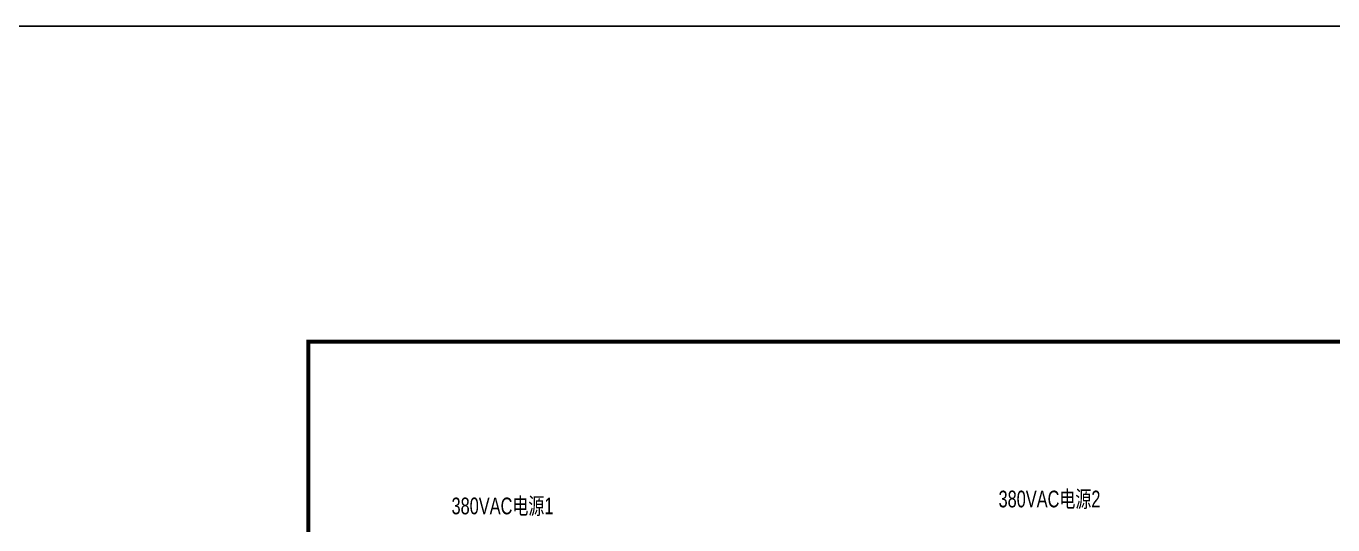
# Model space of a CAD drawing. Extents: x 79822 to 122366, y -56021 to -28815.
# Drawn here: x 90785 to 93819, y -38565 to -37406 of the extents above; entities that cross this region are included whole.
import ezdxf
from ezdxf.enums import TextEntityAlignment as Align

# ---------------------------------------------------------------- set-up
doc = ezdxf.new("R2010")
doc.units = 0
doc.header["$LTSCALE"] = 100
doc.header["$MEASUREMENT"] = 0
doc.layers.add('1', color=9, linetype='Continuous')
doc.layers.add('t', color=1, linetype='Continuous')
doc.styles.add('HZ', font='arial.ttf', dxfattribs={"width": 0.7})
doc.styles.get("Standard").update_dxf_attribs({"font": ''})
doc.styles.get('Standard').set_extended_font_data('SimSun')

# ---------------------------------------------------------------- blocks, each defined once
blk = doc.blocks.new('图框')
at = {"layer": 't', "color": 7, "const_width": 9.61519705431492}
blk.add_lwpolyline([(4115.642035047145, -3151.581424744189), (4115.642035047145, 0), (0, 0), (0, -3151.581424744189)], close=True, dxfattribs=at)
at = {"color": 7, "flags": 8}
for tag, p, height in [('DWG.NAME:', (1381.636459220965, -2910.37952511241), 25), ('PROJECTNAME:', (3125.480185663539, -2912.807924402037), 24), ('PROJECTNAME：', (3339.10867075545, -2913.108539231762), 25), ('DWG.NO.:', (3128.186172261583, -3030.402470643486), 24), ('图纸编号', (3315.362718925957, -3052.404678158069), 24), ('FILENO.:', (3128.672545599984, -3106.104124450346), 24), ('文档号', (3317.726365529132, -3124.132485953713), 24)]:
    blk.add_attdef(tag, p, '', height=height, dxfattribs=at)
for tag, height, p in [('RENLIU', 24, (698.1883070825425, -2950.380597809435)), ('SHUFENWANG', 24, (885.7882910716289, -2950.380597809435)), ('FANGHOU', 24, (1069.730755450379, -2950.380597809435)), ('DANDANLI', 24, (1250.015700218792, -2950.380597809435)), ('A', 23, (59.89920926059131, -2974.881554149018)), ('设计时间', 23, (213.8658221408186, -2974.881554149018)), ('刘仁', 23, (698.1883070825425, -3002.188376027443)), ('王姝芬', 23, (885.7882910716289, -3002.188376027443)), ('侯方', 23, (1069.730755450379, -3002.188376027443)), ('李丹丹', 23, (1250.015700218792, -3002.188376027443)), ('#10STATIONONTROLCABINETCOVER', 30, (1777.900103825072, -3017.182374560078)), ('PAGEXOFX', 24, (3953.713803545135, -3039.081424744189)), ('REV.', 24, (59.38265968048654, -3063.048954873535)), ('DATE', 24, (208.907791745165, -3063.048954873535)), ('DESCRIPTION', 24, (451.7192896086781, -3063.048954873535)), ('PREPARED', 24, (698.1883070825425, -3063.048954873535)), ('CHECKED', 24, (885.7882910716144, -3063.048954873535)), ('SIGNED', 24, (1069.730755450364, -3063.048954873535)), ('APPROVED', 24, (1250.015700218792, -3063.048954873535)), ('图纸名称', 30, (1777.900103825072, -3094.695064044037)), ('第几页共几页', 24, (3953.713803545135, -3114.081424744189))]:
    blk.add_attdef(tag, text='', height=height, dxfattribs=at).set_placement(p, align=Align.MIDDLE)
for tag, p in [('图纸名称:', (1377.81237181677, -2965.923337057193)), ('项目名称：', (3121.562334825969, -2984.305160940257)), ('项目名称：', (3325.036680579346, -2984.305160940257))]:
    blk.add_attdef(tag, text='', height=25, dxfattribs=at).set_placement(p, align=Align.BOTTOM_LEFT)
at = {"color": 7, "width": 0.8, "flags": 8}
blk.add_attdef('HANGZHOUHOLLYSYSAUTOMATIONCO.,LTD.', text='', height=24, dxfattribs=at).set_placement((2770.082304289484, -3045.714803244191), align=Align.MIDDLE)

msp = doc.modelspace()

# ---------------------------------------------------------------- linework, layer by layer
at = {"color": 1}
msp.add_lwpolyline([(79822.04042432853, -37406.2213611232), (122365.9058342829, -37406.2213611232), (122365.9058342829, -41902.71170878626), (79822.04042432853, -41902.71170878626)], close=True, dxfattribs=at)

# ---------------------------------------------------------------- block references
msp.add_blockref('图框', (91440.55862379339, -38139.47460207324), dxfattribs=at)

# ---------------------------------------------------------------- texts
at = {"layer": '1', "color": 7, "linetype": 'Continuous', "style": 'HZ', "width": 0.7}
for s, p in [('380VAC电源1', (91773.0487276751, -38540.70549074748)), ('380VAC电源2', (93043.05698692259, -38524.5801623351))]:
    msp.add_text(s, height=38.808, dxfattribs=at).set_placement(p)

doc.saveas('drawing.dxf')
